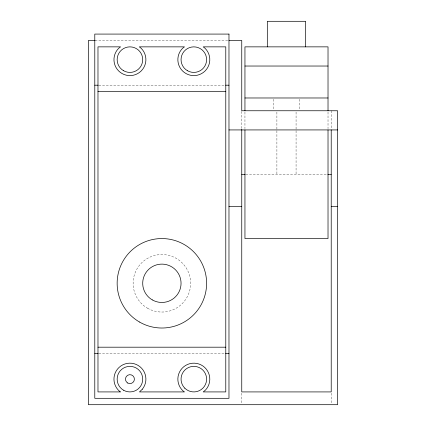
<?xml version="1.0" encoding="UTF-8"?>
<svg xmlns="http://www.w3.org/2000/svg" width="426" height="426" viewBox="0 0 426 426"><rect width="100%" height="100%" fill="white"/><g stroke="black" fill="none" stroke-linecap="round" stroke-linejoin="round"><path stroke-width="0.32" stroke-dasharray="2.13 1.6" d="M95.035 40.47L228.474 40.47M98.773 85.2L224.987 85.2M245.733 174.66L327.237 174.66M98.773 353.58L224.987 353.58M331.215 110.76L331.215 128.732M331.215 393.198L331.215 404.061M328.02 112.086L328.02 128.641M299.265 99.258L299.265 109.482M296.07 112.081L296.07 130.063M296.07 130.729L296.07 174.66M276.9 112.081L276.9 130.063M276.9 130.729L276.9 174.66M273.705 99.258L273.705 109.482M244.95 112.086L244.95 128.641M241.755 111.42L241.755 129.93M241.755 393.198L241.755 404.061M147.502 308.195A28.755 28.755 0 0 0 190.635 283.29A28.755 28.755 0 0 0 147.502 258.385A28.755 28.755 0 0 0 147.502 308.195"/><path stroke-width="0.64" d="M95.035 40.47L88.395 40.47L88.395 404.7L337.605 404.7L337.605 110.76L241.755 110.76L241.755 40.47L228.975 40.47M244.95 66.03L328.02 66.03M94.785 85.2L98.108 85.2M225.652 85.2L228.975 85.2M97.98 91.59L225.78 91.59M244.95 97.98L328.02 97.98M228.975 129.93L337.605 129.93M241.755 174.66L245.067 174.66M327.903 174.66L331.215 174.66M228.975 206.61L241.755 206.61M331.215 206.61L337.605 206.61M97.98 347.19L225.78 347.19M94.785 353.58L98.108 353.58M225.652 353.58L228.975 353.58M331.215 129.93L331.215 391.92L241.755 391.92L241.755 129.397M328.02 110.76L328.02 46.86L244.95 46.86L244.95 110.76M328.02 129.962L328.02 238.56L244.95 238.56L244.95 129.962M305.655 46.86L305.655 21.3L267.315 21.3L267.315 46.86M142.321 389.226L139.467 391.92L184.474 391.92L182.924 390.812A15.975 15.975 0 0 1 182.158 368.234A15.975 15.975 0 0 1 204.736 367.468A15.975 15.975 0 0 1 205.502 390.046L203.223 391.92L225.78 391.92L225.78 46.86L203.191 46.86L205.124 48.346A15.975 15.975 0 0 1 205.124 70.934A15.975 15.975 0 0 1 182.536 70.934A15.975 15.975 0 0 1 182.536 48.346L184.469 46.86L139.291 46.86L141.224 48.346A15.975 15.975 0 0 1 141.224 70.934A15.975 15.975 0 0 1 118.636 70.934A15.975 15.975 0 0 1 118.636 48.346L120.569 46.86L97.98 46.86L97.98 391.92L120.478 391.92L119.844 391.531A15.975 15.975 0 0 1 117.539 369.054A15.975 15.975 0 0 1 140.016 366.749A15.975 15.975 0 0 1 142.321 389.226M228.975 34.08L94.785 34.08L94.785 398.31L228.975 398.31L228.975 34.08M123.54 70.705A12.78 12.78 0 0 0 142.71 59.64A12.78 12.78 0 0 0 123.54 48.575A12.78 12.78 0 0 0 123.54 70.705M187.44 70.705A12.78 12.78 0 0 0 206.61 59.64A12.78 12.78 0 0 0 187.44 48.575A12.78 12.78 0 0 0 187.44 70.705M123.54 390.205A12.78 12.78 0 0 0 142.71 379.14A12.78 12.78 0 0 0 123.54 368.075A12.78 12.78 0 0 0 123.54 390.205M184.793 388.177A12.78 12.78 0 0 0 206.173 382.447A12.78 12.78 0 0 0 190.523 366.797A12.78 12.78 0 0 0 184.793 388.177M139.515 322.029A44.73 44.73 0 0 0 206.61 283.29A44.73 44.73 0 0 0 139.515 244.551A44.73 44.73 0 0 0 139.515 322.029M152.295 299.893A19.17 19.17 0 0 0 181.05 283.29A19.17 19.17 0 0 0 152.295 266.687A19.17 19.17 0 0 0 152.295 299.893M127.694 383.011A4.473 4.473 0 0 0 134.403 379.14A4.473 4.473 0 0 0 127.694 375.269A4.473 4.473 0 0 0 127.694 383.011"/></g></svg>
